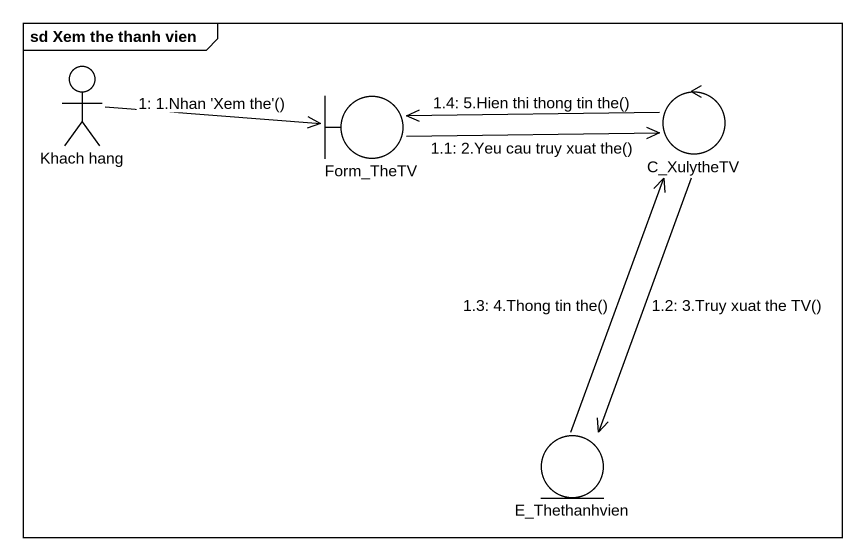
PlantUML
@startuml
mainframe sd Xem the thanh vien
actor "Khach hang" as Khach_hang
boundary Form_TheTV
control C_XulytheTV
entity E_Thethanhvien
Khach_hang -right-> Form_TheTV : 1: 1.Nhan 'Xem the'()
Form_TheTV -right-> C_XulytheTV : 1.1: 2.Yeu cau truy xuat the()
C_XulytheTV --> E_Thethanhvien : 1.2: 3.Truy xuat the TV()
E_Thethanhvien -up-> C_XulytheTV : 1.3: 4.Thong tin the()
C_XulytheTV -left-> Form_TheTV : 1.4: 5.Hien thi thong tin the()
@enduml
